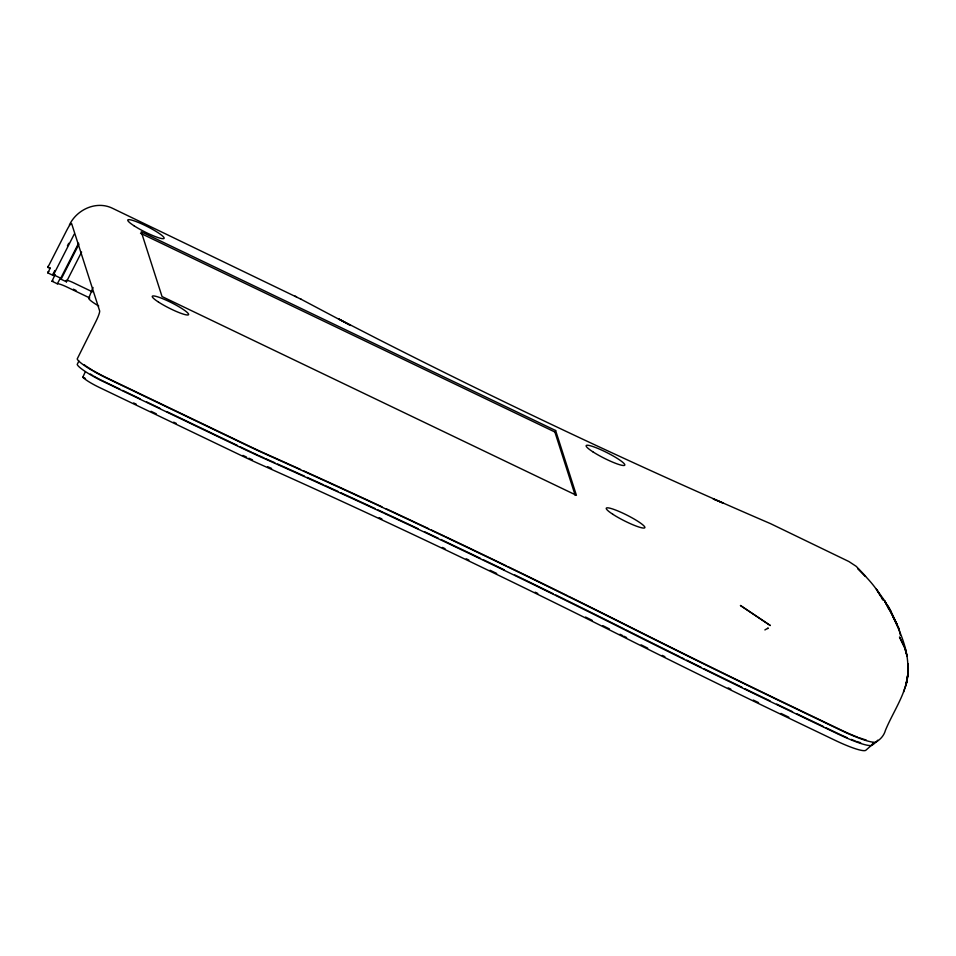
<?xml version="1.0" encoding="UTF-8"?>
<svg xmlns="http://www.w3.org/2000/svg" width="956" height="956" viewBox="0 0 956 956"><rect width="100%" height="100%" fill="white"/><g stroke="black" fill="none" stroke-linecap="round" stroke-linejoin="round"><path stroke-width="1.43" d="M907.746 670.419C908.893 651.884 901.078 633.864 893.37 617.492L899.01 628.857L900.385 635.274M907.698 671.447L908.081 663.834C910.447 688.236 894.135 709.077 885.375 730.492A865.276 124.913 26.8 0 1 876.317 741.892A43.068 6.214 26.8 0 1 840.886 730.288L795.141 708.348A1471.26 212.387 26.8 0 1 627.65 626.084A1335.006 192.718 26.8 0 0 267.561 454.996A124.961 18.044 26.8 0 1 248.07 445.962L107.132 378.373A31.381 4.529 26.8 0 1 77.209 358.942L95.911 321.443A10.014 1.398 -64.4 0 0 99.651 310.915L71.664 223.704A10.014 1.398 -64.4 0 0 66.693 230.396L47.824 267.417L50.059 268.481L47.824 272.878L53.189 275.459L74.293 234.041M50.035 268.397L50.106 267.632M906.647 682.763L908.092 673.048L906.192 683.468L908.092 673.048M905.643 686.241L906.79 681.951L903.54 692.036M88.669 298.356L93.019 287.469M873.079 742.955A858.703 123.957 26.8 0 1 871.478 745.322L865.73 750.341A37.427 5.401 26.8 0 1 834.947 740.255L789.214 718.315A1465.847 211.599 26.8 0 1 622.356 636.373A1340.647 193.53 26.8 0 0 260.749 464.556A119.464 17.244 26.8 0 1 242.143 455.94L99.269 387.407A17.829 2.569 26.8 0 1 82.814 377.226L85.06 372.326M89.768 297.985L67.075 287.099A12.046 1.733 26.8 0 0 57.324 283.789L52.006 281.231L55.149 274.539M78.858 361.057L77.209 364.451A28.871 4.171 26.8 0 0 100.153 380.058L245.692 449.929A122.607 17.698 26.8 0 0 264.812 458.796A1337.456 193.076 26.8 0 1 625.535 630.195A1469.002 212.065 26.8 0 0 792.763 712.316L838.508 734.256M575.201 495.351L554.874 431.993L555.615 430.523L141.249 231.782L162.042 296.551L576.408 495.292L555.615 430.523M53.189 275.459L52.855 274.432L54.839 270.536M67.41 245.883L68.736 243.29M81.618 252.049L66.442 281.817L61.076 279.236L60.754 278.22L78.619 243.183M61.076 279.236L78.894 244.306M57.324 283.789L59.858 279.068M69.37 225.054C76.743 209.472 96.484 200.378 112.545 208.312L301.283 299.348M767.668 628.618L768.218 627.984L764.884 629.932M723.166 502.999L713.14 498.889L723.322 503.25M140.508 233.264L554.874 431.993M92.421 291.843L73.564 282.797A9.01 1.303 26.8 0 0 66.55 280.299M52.855 274.432L60.754 278.22M73.397 289.19L76.062 290.481M119.99 389.14L102.627 380.823A18.021 2.605 26.8 0 1 94.023 376.258M122.655 390.418L140.018 398.748M146.698 401.95L160.046 408.355M166.726 411.558L237.494 445.496M240.159 446.787L245.501 449.344A119.584 17.268 26.8 0 0 251.775 452.319M796.611 713.666L823.522 726.56M826.211 727.851L838.316 733.658A37.631 5.437 26.8 0 0 847.147 737.685M82.814 377.226L85.478 378.492M133.625 402.954L136.302 404.245M150.988 411.283L156.33 413.84M173.693 422.17L176.358 423.448M300.459 298.917L350.553 325.434M295.093 296.073L296.575 296.862M350.47 325.422L338.89 319.029L377.477 338.878C506.572 404.496 637.556 466.409 770.584 523.673L848.904 561.542L856.277 566.382L865.574 576.349L857.795 568.521C866.136 576.791 874.597 585.347 880.38 595.684M876.783 589.78L884.814 600.942L894.135 618.795M876.389 589.183L882.484 599.149M881.814 598.038L883.248 600.392M890.825 611.577L899.034 628.952M884.814 600.942L888.996 609.57M66.442 281.817L66.072 280.67A9.01 1.303 26.8 0 1 66.06 280.502M47.824 272.878L47.896 272.042A28.871 4.171 26.8 0 1 48.804 271.671M47.812 267.357A31.369 4.529 26.8 0 1 48.182 266.294M264.143 457.984A119.584 17.268 26.8 0 1 259.231 455.761M257.989 455.199A119.584 17.268 26.8 0 1 253.017 452.905M265.481 458.581A1340.551 193.518 26.8 0 1 274.874 462.788M277.551 463.995A1340.551 193.518 26.8 0 1 304.498 476.148M307.199 477.379A1340.551 193.518 26.8 0 1 323.427 484.764M324.753 485.361A1340.551 193.518 26.8 0 1 338.018 491.432M340.671 492.663A1340.551 193.518 26.8 0 1 375.302 508.652M377.967 509.895A1340.551 193.518 26.8 0 1 383.308 512.38M384.647 513.002A1340.551 193.518 26.8 0 1 418.119 528.692M424.834 531.859A1340.551 193.518 26.8 0 1 438.266 538.216M440.943 539.483A1340.551 193.518 26.8 0 1 480.51 558.388M483.139 559.654A1340.551 193.518 26.8 0 1 504.242 569.836M514.806 574.962A1340.551 193.518 26.8 0 1 553.106 593.676M555.747 594.979A1340.551 193.518 26.8 0 1 564.984 599.532M566.299 600.189A1340.551 193.518 26.8 0 1 624.388 629.108M877.751 740.171A863.208 124.615 26.8 0 1 871.98 745.214A40.726 5.879 26.8 0 1 838.508 734.256M860.651 742.728A37.631 5.437 26.8 0 1 856.624 741.414M855.178 740.9A37.631 5.437 26.8 0 1 851.294 739.406M92.744 375.493A18.021 2.605 26.8 0 1 90.414 374.023M792.572 711.73A1465.978 211.623 26.8 0 1 776.702 704.094M770.094 700.903A1465.978 211.623 26.8 0 1 744.927 688.714M742.286 687.424A1465.978 211.623 26.8 0 1 703.855 668.626M701.202 667.324A1465.978 211.623 26.8 0 1 686.623 660.13M683.97 658.827A1465.978 211.623 26.8 0 1 681.317 657.513M680.003 656.856A1465.978 211.623 26.8 0 1 625.702 629.777M252.48 459.86A113.525 16.383 26.8 0 1 248.93 458.211M246.552 457.099A113.525 16.383 26.8 0 1 242.979 455.403M267.572 466.659A1346.49 194.379 26.8 0 1 271.612 468.464M379.197 517.686A1346.49 194.379 26.8 0 1 381.874 518.929M442.425 547.441A1346.49 194.379 26.8 0 1 445.066 548.708M466.229 558.806A1346.49 194.379 26.8 0 1 468.882 560.073M490.07 570.278A1346.49 194.379 26.8 0 1 496.69 573.469M535.145 592.182A1346.49 194.379 26.8 0 1 537.798 593.485M585.55 617.05A1346.49 194.379 26.8 0 1 592.182 620.348M602.794 625.642A1346.49 194.379 26.8 0 1 609.414 628.952M620.014 634.27A1346.49 194.379 26.8 0 1 622.667 635.597M788.855 717.215A1459.991 210.762 26.8 0 1 780.956 713.427M758.55 702.612A1459.991 210.762 26.8 0 1 753.28 700.067M730.85 689.157A1459.991 210.762 26.8 0 1 728.209 687.878M664.862 656.676A1459.991 210.762 26.8 0 1 662.221 655.374M647.714 648.144A1459.991 210.762 26.8 0 1 641.118 644.846M626.61 637.58A1459.991 210.762 26.8 0 1 623.981 636.254M52.006 281.231A17.829 2.569 26.8 0 1 53.178 281.052M866.184 740.016A40.726 5.879 26.8 0 1 858.978 737.65M857.819 737.219A40.726 5.879 26.8 0 1 840.742 729.834L794.998 707.894A1469.002 212.065 26.8 0 1 627.769 625.774A1337.456 193.076 26.8 0 0 568.509 596.245M300.578 469.444A1337.456 193.076 26.8 0 0 267.047 454.375A122.607 17.698 26.8 0 1 247.927 445.508L106.988 377.919A28.883 4.171 26.8 0 1 93.485 370.773M303.267 470.663A1337.456 193.076 26.8 0 1 381.946 506.788M385.937 508.652A1337.456 193.076 26.8 0 1 428.706 528.716M431.383 529.983A1337.456 193.076 26.8 0 1 444.779 536.328M446.129 536.961A1337.456 193.076 26.8 0 1 506.596 565.976M507.911 566.609A1337.456 193.076 26.8 0 1 567.195 595.6M92.374 370.115A28.883 4.171 26.8 0 1 87.307 366.949M86.207 366.196A28.883 4.171 26.8 0 1 84.2 364.762M98.719 305.992A20.112 2.904 26.8 0 1 88.968 297.651M770.261 625.475L740.482 605.518L770.261 625.475M888.124 606.403L884.575 601.216L891.147 611.983L888.124 606.403L890.06 609.737L896.871 624.041L888.124 606.403M904.687 647.654L899.5 637.007L905.595 649.602L904.687 647.654L907.077 656.103L904.687 647.654M612.868 514.316A21.606 3.119 26.8 0 0 644.547 527.939A21.606 3.119 26.8 0 0 619.297 511.556A21.606 3.119 26.8 0 0 612.868 514.316M158.445 302.036A20.363 2.94 26.8 0 0 188.296 314.882A20.363 2.94 26.8 0 0 164.504 299.443A20.363 2.94 26.8 0 0 158.445 302.036M592.78 451.758A21.606 3.119 26.8 0 0 624.471 465.381A21.606 3.119 26.8 0 0 599.221 448.997A21.606 3.119 26.8 0 0 592.78 451.758M133.959 225.736A20.363 2.94 26.8 0 0 163.811 238.582A20.363 2.94 26.8 0 0 140.018 223.142A20.363 2.94 26.8 0 0 133.959 225.736"/></g></svg>
